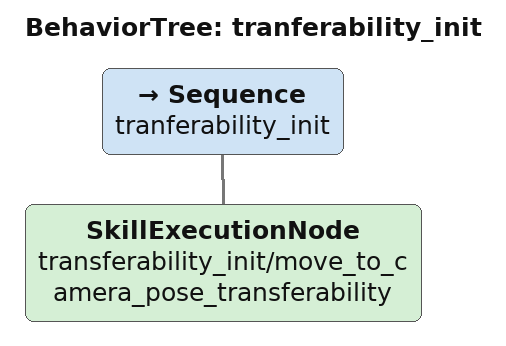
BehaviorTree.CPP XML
<?xml version="1.0"?>
<root BTCPP_format="4">
  <BehaviorTree ID="tranferability_init">
    <Sequence name="tranferability_init">
      <SkillExecutionNode    name="transferability_init/move_to_camera_pose_transferability"/>
    </Sequence>
  </BehaviorTree>
</root>
